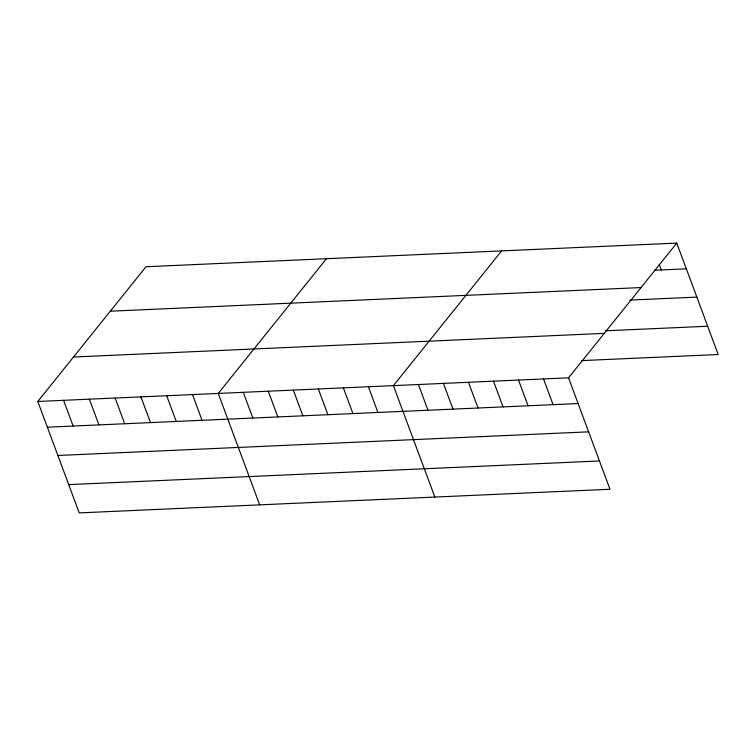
<?xml version="1.0" encoding="UTF-8"?>
<svg xmlns="http://www.w3.org/2000/svg" width="756" height="756" viewBox="0 0 756 756"><rect width="100%" height="100%" fill="white"/><g stroke="black" fill="none" stroke-linecap="round" stroke-linejoin="round"><path stroke-width="1.13" d="M676.762 243.101L568.55 377.83L609.988 489.255L79.238 512.899L37.8 401.474L146.012 266.745L676.762 243.101L718.2 354.526L581.723 360.603M326.469 258.713L218.257 393.432L259.686 504.857M501.615 250.907L393.404 385.636L434.842 497.051M654.488 270.251L686.335 268.834M110.3 311.207L641.05 287.563M629.748 300.094L696.843 297.108M605.32 330.807L707.682 326.242M73.512 357.012L604.261 333.368M37.8 401.474L568.55 377.83M47.363 427.197L578.113 403.553M57.881 455.481L588.631 431.837M68.72 484.615L599.47 460.971M659.317 264.581L661.311 269.939M543.526 378.945L553.09 404.668M518.503 380.06L528.075 405.783M493.488 381.175L503.052 406.898M468.465 382.29L478.028 408.013M443.441 383.405L453.005 409.128M418.418 384.52L427.99 410.243M368.38 386.751L377.943 412.474M343.356 387.866L352.929 413.589M318.342 388.981L327.906 414.704M293.319 390.096L302.882 415.819M268.295 391.211L277.858 416.934M243.271 392.317L252.844 418.049M192.478 394.585L202.041 420.308M166.698 395.728L176.261 421.461M140.918 396.881L150.482 422.604M115.139 398.034L124.702 423.757M89.359 399.177L98.923 424.9M63.58 400.33L73.143 426.053"/></g></svg>
